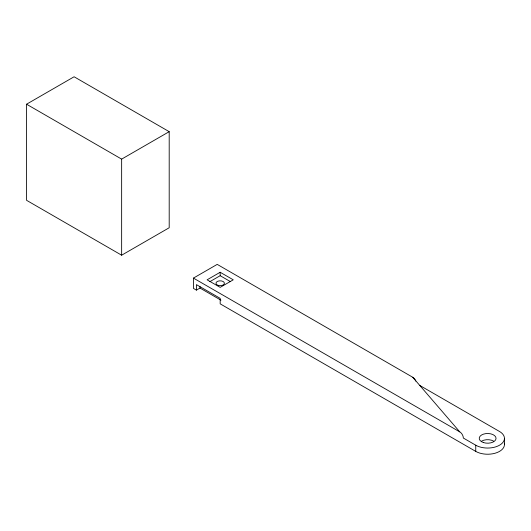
<?xml version="1.0" encoding="UTF-8"?>
<svg xmlns="http://www.w3.org/2000/svg" width="531" height="531" viewBox="0 0 531 531"><rect width="100%" height="100%" fill="white"/><g stroke="black" fill="none" stroke-linecap="round" stroke-linejoin="round"><path stroke-width="0.8" d="M26.55 104.215L74.101 76.769L169.197 131.668L169.197 227.753L121.645 255.205L26.55 200.3L26.55 104.215L121.645 159.121L169.197 131.668M220.949 300.168L199.975 288.054L196.41 290.112L193.437 288.399L193.437 278.105L217.212 264.378L412.733 377.262L459.766 431.869A5.044 2.914 60 0 1 463.337 438.042L475.749 445.21A16.813 9.704 0 0 0 499.525 445.21A16.813 9.704 0 0 0 499.525 431.491L419.888 385.506M220.179 272.27L207.11 279.817L220.179 287.364L233.255 279.817L220.179 272.27L220.179 275.702L209.858 281.662M220.179 275.702L230.507 281.662M193.437 278.105L459.766 431.869M504.304 443.259A16.813 9.704 0 0 1 495.071 453.235A16.813 9.704 0 0 1 475.749 451.39L220.179 303.838L220.179 298.349L196.41 284.623L196.41 290.112M504.45 438.354L504.45 444.527M475.749 445.21L475.749 451.39M199.975 286.488L199.975 288.054M121.645 159.121L121.645 255.205M481.697 441.095A8.403 4.852 0 0 1 493.584 441.095M412.733 377.262A5.044 2.914 60 0 1 415.819 381.099M483.436 442.555A8.403 4.852 0 0 0 496.047 438.354A8.403 4.852 0 0 0 483.436 434.146A8.403 4.852 0 0 0 483.436 442.555M218.082 285.353A4.202 2.429 0 0 0 224.387 283.249A4.202 2.429 0 0 0 218.082 281.151A4.202 2.429 0 0 0 218.082 285.353"/></g></svg>
